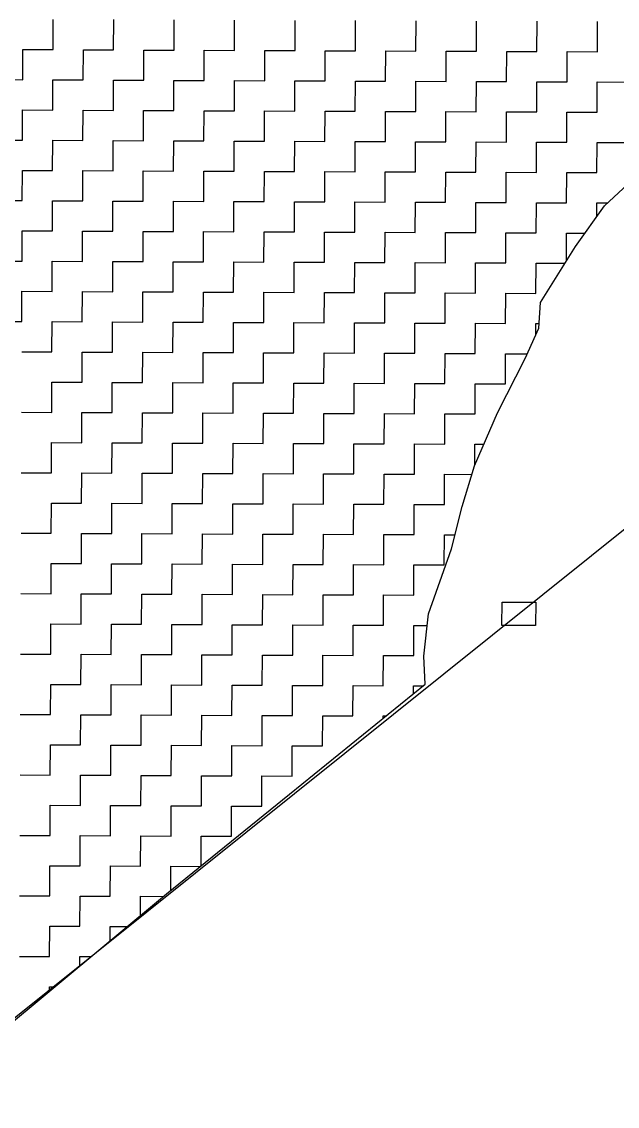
# Model space of a CAD drawing. Header units: metres. Extents: x 274536 to 279488, y 2074615 to 2078106.
# Drawn here: x 278441.2 to 278541.7, y 2075809.5 to 2075992.5 of the extents above; entities that cross this region are included whole.
import ezdxf

# ---------------------------------------------------------------- set-up
doc = ezdxf.new("R2010")
doc.units = ezdxf.units.M
doc.layers.add('POLY_HATCH', color=12, linetype='Continuous')
doc.layers.add('V_BOUND_LINE', color=7, linetype='Continuous')

msp = doc.modelspace()

# ---------------------------------------------------------------- linework, layer by layer
msp.add_lwpolyline([(278522.22, 2075894.55), (278527.9, 2075894.52), (278527.88, 2075890.59), (278522.2, 2075890.62)], close=True)
at = {"layer": 'POLY_HATCH', "linetype": 'Continuous'}
for p, q in [((278446.5, 2075987.77), (278446.52, 2075992.87)), ((278456.7, 2075987.73), (278456.72, 2075992.83)), ((278466.9, 2075987.69), (278466.92, 2075992.79)), ((278477.11, 2075987.65), (278477.12, 2075992.75)), ((278487.31, 2075987.61), (278487.33, 2075992.71)), ((278497.51, 2075987.57), (278497.53, 2075992.68)), ((278507.71, 2075987.54), (278507.73, 2075992.64)), ((278517.91, 2075987.5), (278517.93, 2075992.6)), ((278528.11, 2075987.46), (278528.13, 2075992.56)), ((278538.31, 2075987.42), (278538.33, 2075992.52)), ((278441.38, 2075982.69), (278441.4, 2075987.79)), ((278441.4, 2075987.79), (278446.5, 2075987.77)), ((278451.58, 2075982.65), (278451.6, 2075987.75)), ((278451.6, 2075987.75), (278456.7, 2075987.73)), ((278461.78, 2075982.61), (278461.8, 2075987.71)), ((278461.8, 2075987.71), (278466.9, 2075987.69)), ((278471.98, 2075982.57), (278472, 2075987.67)), ((278472, 2075987.67), (278477.11, 2075987.65)), ((278482.19, 2075982.53), (278482.21, 2075987.63)), ((278482.21, 2075987.63), (278487.31, 2075987.61)), ((278492.39, 2075982.49), (278492.41, 2075987.59)), ((278492.41, 2075987.59), (278497.51, 2075987.57)), ((278502.59, 2075982.45), (278502.61, 2075987.56)), ((278502.61, 2075987.56), (278507.71, 2075987.54)), ((278512.79, 2075982.42), (278512.81, 2075987.52)), ((278512.81, 2075987.52), (278517.91, 2075987.5)), ((278522.99, 2075982.38), (278523.01, 2075987.48)), ((278523.01, 2075987.48), (278528.11, 2075987.46)), ((278533.19, 2075982.34), (278533.21, 2075987.44)), ((278533.21, 2075987.44), (278538.31, 2075987.42)), ((278436.28, 2075982.71), (278441.38, 2075982.69)), ((278446.46, 2075977.57), (278446.48, 2075982.67)), ((278446.48, 2075982.67), (278451.58, 2075982.65)), ((278456.66, 2075977.53), (278456.68, 2075982.63)), ((278456.68, 2075982.63), (278461.78, 2075982.61)), ((278466.86, 2075977.49), (278466.88, 2075982.59)), ((278466.88, 2075982.59), (278471.98, 2075982.57)), ((278477.07, 2075977.45), (278477.09, 2075982.55)), ((278477.09, 2075982.55), (278482.19, 2075982.53)), ((278487.27, 2075977.41), (278487.29, 2075982.51)), ((278487.29, 2075982.51), (278492.39, 2075982.49)), ((278497.47, 2075977.37), (278497.49, 2075982.47)), ((278497.49, 2075982.47), (278502.59, 2075982.45)), ((278507.67, 2075977.33), (278507.69, 2075982.44)), ((278507.69, 2075982.44), (278512.79, 2075982.42)), ((278517.87, 2075977.3), (278517.89, 2075982.4)), ((278517.89, 2075982.4), (278522.99, 2075982.38)), ((278528.07, 2075977.26), (278528.09, 2075982.36)), ((278528.09, 2075982.36), (278533.19, 2075982.34)), ((278538.27, 2075977.22), (278538.29, 2075982.32)), ((278538.29, 2075982.32), (278543.39, 2075982.3)), ((278441.34, 2075972.49), (278441.36, 2075977.59)), ((278441.36, 2075977.59), (278446.46, 2075977.57)), ((278451.54, 2075972.45), (278451.56, 2075977.55)), ((278451.56, 2075977.55), (278456.66, 2075977.53)), ((278461.74, 2075972.41), (278461.76, 2075977.51)), ((278461.76, 2075977.51), (278466.86, 2075977.49)), ((278471.95, 2075972.37), (278471.97, 2075977.47)), ((278471.97, 2075977.47), (278477.07, 2075977.45)), ((278482.15, 2075972.33), (278482.17, 2075977.43)), ((278482.17, 2075977.43), (278487.27, 2075977.41)), ((278492.35, 2075972.29), (278492.37, 2075977.39)), ((278492.37, 2075977.39), (278497.47, 2075977.37)), ((278502.55, 2075972.25), (278502.57, 2075977.35)), ((278502.57, 2075977.35), (278507.67, 2075977.33)), ((278512.75, 2075972.21), (278512.77, 2075977.31)), ((278512.77, 2075977.31), (278517.87, 2075977.3)), ((278522.95, 2075972.17), (278522.97, 2075977.28)), ((278522.97, 2075977.28), (278528.07, 2075977.26)), ((278533.15, 2075972.14), (278533.17, 2075977.24)), ((278533.17, 2075977.24), (278538.27, 2075977.22)), ((278436.24, 2075972.51), (278441.34, 2075972.49)), ((278446.42, 2075967.37), (278446.44, 2075972.47)), ((278446.44, 2075972.47), (278451.54, 2075972.45)), ((278456.62, 2075967.33), (278456.64, 2075972.43)), ((278456.64, 2075972.43), (278461.74, 2075972.41)), ((278466.83, 2075967.29), (278466.84, 2075972.39)), ((278466.84, 2075972.39), (278471.95, 2075972.37)), ((278477.03, 2075967.25), (278477.05, 2075972.35)), ((278477.05, 2075972.35), (278482.15, 2075972.33)), ((278487.23, 2075967.21), (278487.25, 2075972.31)), ((278487.25, 2075972.31), (278492.35, 2075972.29)), ((278497.43, 2075967.17), (278497.45, 2075972.27)), ((278497.45, 2075972.27), (278502.55, 2075972.25)), ((278507.63, 2075967.13), (278507.65, 2075972.23)), ((278507.65, 2075972.23), (278512.75, 2075972.21)), ((278517.83, 2075967.09), (278517.85, 2075972.19)), ((278517.85, 2075972.19), (278522.95, 2075972.17)), ((278528.03, 2075967.05), (278528.05, 2075972.16)), ((278528.05, 2075972.16), (278533.15, 2075972.14)), ((278538.23, 2075967.02), (278538.25, 2075972.12)), ((278538.25, 2075972.12), (278543.35, 2075972.1)), ((278441.3, 2075962.29), (278441.32, 2075967.39)), ((278441.32, 2075967.39), (278446.42, 2075967.37)), ((278451.5, 2075962.25), (278451.52, 2075967.35)), ((278451.52, 2075967.35), (278456.62, 2075967.33)), ((278461.71, 2075962.21), (278461.72, 2075967.31)), ((278461.72, 2075967.31), (278466.83, 2075967.29)), ((278471.91, 2075962.17), (278471.93, 2075967.27)), ((278471.93, 2075967.27), (278477.03, 2075967.25)), ((278482.11, 2075962.13), (278482.13, 2075967.23)), ((278482.13, 2075967.23), (278487.23, 2075967.21)), ((278492.31, 2075962.09), (278492.33, 2075967.19)), ((278492.33, 2075967.19), (278497.43, 2075967.17)), ((278502.51, 2075962.05), (278502.53, 2075967.15)), ((278502.53, 2075967.15), (278507.63, 2075967.13)), ((278512.71, 2075962.01), (278512.73, 2075967.11)), ((278512.73, 2075967.11), (278517.83, 2075967.09)), ((278522.91, 2075961.97), (278522.93, 2075967.07)), ((278522.93, 2075967.07), (278528.03, 2075967.05)), ((278533.11, 2075961.93), (278533.13, 2075967.04)), ((278533.13, 2075967.04), (278538.23, 2075967.02)), ((278436.2, 2075962.31), (278441.3, 2075962.29)), ((278446.38, 2075957.17), (278446.4, 2075962.27)), ((278446.4, 2075962.27), (278451.5, 2075962.25)), ((278456.58, 2075957.13), (278456.6, 2075962.23)), ((278456.6, 2075962.23), (278461.71, 2075962.21)), ((278466.79, 2075957.09), (278466.81, 2075962.19)), ((278466.81, 2075962.19), (278471.91, 2075962.17)), ((278476.99, 2075957.05), (278477.01, 2075962.15)), ((278477.01, 2075962.15), (278482.11, 2075962.13)), ((278487.19, 2075957.01), (278487.21, 2075962.11)), ((278487.21, 2075962.11), (278492.31, 2075962.09)), ((278497.39, 2075956.97), (278497.41, 2075962.07)), ((278497.41, 2075962.07), (278502.51, 2075962.05)), ((278507.59, 2075956.93), (278507.61, 2075962.03)), ((278507.61, 2075962.03), (278512.71, 2075962.01)), ((278517.79, 2075956.89), (278517.81, 2075961.99)), ((278517.81, 2075961.99), (278522.91, 2075961.97)), ((278527.99, 2075956.85), (278528.01, 2075961.95)), ((278528.01, 2075961.95), (278533.11, 2075961.93)), ((278538.2, 2075959.62), (278538.21, 2075961.91)), ((278538.21, 2075961.91), (278540, 2075961.91)), ((278441.26, 2075952.09), (278441.28, 2075957.19)), ((278441.28, 2075957.19), (278446.38, 2075957.17)), ((278451.46, 2075952.05), (278451.48, 2075957.15)), ((278451.48, 2075957.15), (278456.58, 2075957.13)), ((278461.67, 2075952.01), (278461.69, 2075957.11)), ((278461.69, 2075957.11), (278466.79, 2075957.09)), ((278471.87, 2075951.97), (278471.89, 2075957.07)), ((278471.89, 2075957.07), (278476.99, 2075957.05)), ((278482.07, 2075951.93), (278482.09, 2075957.03)), ((278482.09, 2075957.03), (278487.19, 2075957.01)), ((278492.27, 2075951.89), (278492.29, 2075956.99)), ((278492.29, 2075956.99), (278497.39, 2075956.97)), ((278502.47, 2075951.85), (278502.49, 2075956.95)), ((278502.49, 2075956.95), (278507.59, 2075956.93)), ((278512.67, 2075951.81), (278512.69, 2075956.91)), ((278512.69, 2075956.91), (278517.79, 2075956.89)), ((278522.87, 2075951.77), (278522.89, 2075956.87)), ((278522.89, 2075956.87), (278527.99, 2075956.85)), ((278533.08, 2075952.11), (278533.09, 2075956.83)), ((278533.09, 2075956.83), (278536.22, 2075956.82)), ((278436.16, 2075952.11), (278441.26, 2075952.09)), ((278446.34, 2075946.97), (278446.36, 2075952.07)), ((278446.36, 2075952.07), (278451.46, 2075952.05)), ((278456.55, 2075946.93), (278456.57, 2075952.03)), ((278456.57, 2075952.03), (278461.67, 2075952.01)), ((278466.75, 2075946.89), (278466.77, 2075951.99)), ((278466.77, 2075951.99), (278471.87, 2075951.97)), ((278476.95, 2075946.85), (278476.97, 2075951.95)), ((278476.97, 2075951.95), (278482.07, 2075951.93)), ((278487.15, 2075946.81), (278487.17, 2075951.91)), ((278487.17, 2075951.91), (278492.27, 2075951.89)), ((278497.35, 2075946.77), (278497.37, 2075951.87)), ((278497.37, 2075951.87), (278502.47, 2075951.85)), ((278507.55, 2075946.73), (278507.57, 2075951.83)), ((278507.57, 2075951.83), (278512.67, 2075951.81)), ((278517.75, 2075946.69), (278517.77, 2075951.79)), ((278517.77, 2075951.79), (278522.87, 2075951.77)), ((278527.95, 2075946.65), (278527.97, 2075951.75)), ((278527.97, 2075951.75), (278532.84, 2075951.73)), ((278441.22, 2075941.89), (278441.24, 2075946.99)), ((278441.24, 2075946.99), (278446.34, 2075946.97)), ((278451.43, 2075941.85), (278451.44, 2075946.95)), ((278451.44, 2075946.95), (278456.55, 2075946.93)), ((278461.63, 2075941.81), (278461.65, 2075946.91)), ((278461.65, 2075946.91), (278466.75, 2075946.89)), ((278471.83, 2075941.77), (278471.85, 2075946.87)), ((278471.85, 2075946.87), (278476.95, 2075946.85)), ((278482.03, 2075941.73), (278482.05, 2075946.83)), ((278482.05, 2075946.83), (278487.15, 2075946.81)), ((278492.23, 2075941.69), (278492.25, 2075946.79)), ((278492.25, 2075946.79), (278497.35, 2075946.77)), ((278502.43, 2075941.65), (278502.45, 2075946.75)), ((278502.45, 2075946.75), (278507.55, 2075946.73)), ((278512.63, 2075941.61), (278512.65, 2075946.71)), ((278512.65, 2075946.71), (278517.75, 2075946.69)), ((278522.83, 2075941.57), (278522.85, 2075946.67)), ((278522.85, 2075946.67), (278527.95, 2075946.65)), ((278436.12, 2075941.91), (278441.22, 2075941.89)), ((278446.3, 2075936.77), (278446.32, 2075941.87)), ((278446.32, 2075941.87), (278451.43, 2075941.85)), ((278456.51, 2075936.73), (278456.53, 2075941.83)), ((278456.53, 2075941.83), (278461.63, 2075941.81)), ((278466.71, 2075936.69), (278466.73, 2075941.79)), ((278466.73, 2075941.79), (278471.83, 2075941.77)), ((278476.91, 2075936.65), (278476.93, 2075941.75)), ((278476.93, 2075941.75), (278482.03, 2075941.73)), ((278487.11, 2075936.61), (278487.13, 2075941.71)), ((278487.13, 2075941.71), (278492.23, 2075941.69)), ((278497.31, 2075936.57), (278497.33, 2075941.67)), ((278497.33, 2075941.67), (278502.43, 2075941.65)), ((278507.51, 2075936.53), (278507.53, 2075941.63)), ((278507.53, 2075941.63), (278512.63, 2075941.61)), ((278517.71, 2075936.49), (278517.73, 2075941.59)), ((278517.73, 2075941.59), (278522.83, 2075941.57)), ((278527.93, 2075941.55), (278528.46, 2075941.55)), ((278527.93, 2075939.7), (278527.93, 2075941.55)), ((278441.2, 2075936.79), (278446.3, 2075936.77)), ((278451.39, 2075931.65), (278451.41, 2075936.75)), ((278451.41, 2075936.75), (278456.51, 2075936.73)), ((278461.59, 2075931.61), (278461.61, 2075936.71)), ((278461.61, 2075936.71), (278466.71, 2075936.69)), ((278471.79, 2075931.57), (278471.81, 2075936.67)), ((278471.81, 2075936.67), (278476.91, 2075936.65)), ((278481.99, 2075931.53), (278482.01, 2075936.63)), ((278482.01, 2075936.63), (278487.11, 2075936.61)), ((278492.19, 2075931.49), (278492.21, 2075936.59)), ((278492.21, 2075936.59), (278497.31, 2075936.57)), ((278502.39, 2075931.45), (278502.41, 2075936.55)), ((278502.41, 2075936.55), (278507.51, 2075936.53)), ((278512.59, 2075931.41), (278512.61, 2075936.51)), ((278512.61, 2075936.51), (278517.71, 2075936.49)), ((278522.79, 2075931.37), (278522.81, 2075936.47)), ((278522.81, 2075936.47), (278526.45, 2075936.46)), ((278446.27, 2075926.56), (278446.29, 2075931.67)), ((278446.29, 2075931.67), (278451.39, 2075931.65)), ((278456.47, 2075926.53), (278456.49, 2075931.63)), ((278456.49, 2075931.63), (278461.59, 2075931.61)), ((278466.67, 2075926.49), (278466.69, 2075931.59)), ((278466.69, 2075931.59), (278471.79, 2075931.57)), ((278476.87, 2075926.45), (278476.89, 2075931.55)), ((278476.89, 2075931.55), (278481.99, 2075931.53)), ((278487.07, 2075926.41), (278487.09, 2075931.51)), ((278487.09, 2075931.51), (278492.19, 2075931.49)), ((278497.27, 2075926.37), (278497.29, 2075931.47)), ((278497.29, 2075931.47), (278502.39, 2075931.45)), ((278507.47, 2075926.33), (278507.49, 2075931.43)), ((278507.49, 2075931.43), (278512.59, 2075931.41)), ((278517.67, 2075926.29), (278517.69, 2075931.39)), ((278517.69, 2075931.39), (278522.79, 2075931.37)), ((278441.17, 2075926.58), (278446.27, 2075926.56)), ((278451.35, 2075921.44), (278451.37, 2075926.55)), ((278451.37, 2075926.55), (278456.47, 2075926.53)), ((278461.55, 2075921.41), (278461.57, 2075926.51)), ((278461.57, 2075926.51), (278466.67, 2075926.49)), ((278471.75, 2075921.37), (278471.77, 2075926.47)), ((278471.77, 2075926.47), (278476.87, 2075926.45)), ((278481.95, 2075921.33), (278481.97, 2075926.43)), ((278481.97, 2075926.43), (278487.07, 2075926.41)), ((278492.15, 2075921.29), (278492.17, 2075926.39)), ((278492.17, 2075926.39), (278497.27, 2075926.37)), ((278502.35, 2075921.25), (278502.37, 2075926.35)), ((278502.37, 2075926.35), (278507.47, 2075926.33)), ((278512.55, 2075921.21), (278512.57, 2075926.31)), ((278512.57, 2075926.31), (278517.67, 2075926.29)), ((278446.23, 2075916.36), (278446.25, 2075921.46)), ((278446.25, 2075921.46), (278451.35, 2075921.44)), ((278456.43, 2075916.32), (278456.45, 2075921.42)), ((278456.45, 2075921.42), (278461.55, 2075921.41)), ((278466.63, 2075916.28), (278466.65, 2075921.39)), ((278466.65, 2075921.39), (278471.75, 2075921.37)), ((278476.83, 2075916.25), (278476.85, 2075921.35)), ((278476.85, 2075921.35), (278481.95, 2075921.33)), ((278487.03, 2075916.21), (278487.05, 2075921.31)), ((278487.05, 2075921.31), (278492.15, 2075921.29)), ((278497.23, 2075916.17), (278497.25, 2075921.27)), ((278497.25, 2075921.27), (278502.35, 2075921.25)), ((278507.43, 2075916.13), (278507.45, 2075921.23)), ((278507.45, 2075921.23), (278512.55, 2075921.21)), ((278517.64, 2075917.69), (278517.65, 2075921.19)), ((278517.65, 2075921.19), (278519.16, 2075921.18)), ((278441.13, 2075916.38), (278446.23, 2075916.36)), ((278451.31, 2075911.24), (278451.33, 2075916.34)), ((278451.33, 2075916.34), (278456.43, 2075916.32)), ((278461.51, 2075911.2), (278461.53, 2075916.3)), ((278461.53, 2075916.3), (278466.63, 2075916.28)), ((278471.71, 2075911.16), (278471.73, 2075916.27)), ((278471.73, 2075916.27), (278476.83, 2075916.25)), ((278481.91, 2075911.13), (278481.93, 2075916.23)), ((278481.93, 2075916.23), (278487.03, 2075916.21)), ((278492.11, 2075911.09), (278492.13, 2075916.19)), ((278492.13, 2075916.19), (278497.23, 2075916.17)), ((278502.31, 2075911.05), (278502.33, 2075916.15)), ((278502.33, 2075916.15), (278507.43, 2075916.13)), ((278512.51, 2075911.01), (278512.53, 2075916.11)), ((278512.53, 2075916.11), (278517.14, 2075916.09)), ((278446.19, 2075906.16), (278446.21, 2075911.26)), ((278446.21, 2075911.26), (278451.31, 2075911.24)), ((278456.39, 2075906.12), (278456.41, 2075911.22)), ((278456.41, 2075911.22), (278461.51, 2075911.2)), ((278466.59, 2075906.08), (278466.61, 2075911.18)), ((278466.61, 2075911.18), (278471.71, 2075911.16)), ((278476.79, 2075906.04), (278476.81, 2075911.15)), ((278476.81, 2075911.15), (278481.91, 2075911.13)), ((278486.99, 2075906.01), (278487.01, 2075911.11)), ((278487.01, 2075911.11), (278492.11, 2075911.09)), ((278497.19, 2075905.97), (278497.21, 2075911.07)), ((278497.21, 2075911.07), (278502.31, 2075911.05)), ((278507.39, 2075905.93), (278507.41, 2075911.03)), ((278507.41, 2075911.03), (278512.51, 2075911.01)), ((278441.09, 2075906.18), (278446.19, 2075906.16)), ((278451.27, 2075901.04), (278451.29, 2075906.14)), ((278451.29, 2075906.14), (278456.39, 2075906.12)), ((278461.47, 2075901), (278461.49, 2075906.1)), ((278461.49, 2075906.1), (278466.59, 2075906.08)), ((278471.67, 2075900.96), (278471.69, 2075906.06)), ((278471.69, 2075906.06), (278476.79, 2075906.04)), ((278481.87, 2075900.92), (278481.89, 2075906.02)), ((278481.89, 2075906.02), (278486.99, 2075906.01)), ((278492.07, 2075900.88), (278492.09, 2075905.99)), ((278492.09, 2075905.99), (278497.19, 2075905.97)), ((278502.27, 2075900.85), (278502.29, 2075905.95)), ((278502.29, 2075905.95), (278507.39, 2075905.93)), ((278512.47, 2075900.81), (278512.49, 2075905.91)), ((278512.49, 2075905.91), (278514.3, 2075905.9)), ((278446.15, 2075895.96), (278446.17, 2075901.06)), ((278446.17, 2075901.06), (278451.27, 2075901.04)), ((278456.35, 2075895.92), (278456.37, 2075901.02)), ((278456.37, 2075901.02), (278461.47, 2075901)), ((278466.55, 2075895.88), (278466.57, 2075900.98)), ((278466.57, 2075900.98), (278471.67, 2075900.96)), ((278476.75, 2075895.84), (278476.77, 2075900.94)), ((278476.77, 2075900.94), (278481.87, 2075900.92)), ((278486.95, 2075895.8), (278486.97, 2075900.9)), ((278486.97, 2075900.9), (278492.07, 2075900.88)), ((278497.15, 2075895.76), (278497.17, 2075900.87)), ((278497.17, 2075900.87), (278502.27, 2075900.85)), ((278507.35, 2075895.73), (278507.37, 2075900.83)), ((278507.37, 2075900.83), (278512.47, 2075900.81)), ((278441.05, 2075895.98), (278446.15, 2075895.96)), ((278451.23, 2075890.84), (278451.25, 2075895.94)), ((278451.25, 2075895.94), (278456.35, 2075895.92)), ((278461.43, 2075890.8), (278461.45, 2075895.9)), ((278461.45, 2075895.9), (278466.55, 2075895.88)), ((278471.63, 2075890.76), (278471.65, 2075895.86)), ((278471.65, 2075895.86), (278476.75, 2075895.84)), ((278481.83, 2075890.72), (278481.85, 2075895.82)), ((278481.85, 2075895.82), (278486.95, 2075895.8)), ((278492.03, 2075890.68), (278492.05, 2075895.78)), ((278492.05, 2075895.78), (278497.15, 2075895.76)), ((278502.23, 2075890.64), (278502.25, 2075895.75)), ((278502.25, 2075895.75), (278507.35, 2075895.73)), ((278446.11, 2075885.76), (278446.13, 2075890.86)), ((278446.13, 2075890.86), (278451.23, 2075890.84)), ((278456.31, 2075885.72), (278456.33, 2075890.82)), ((278456.33, 2075890.82), (278461.43, 2075890.8)), ((278466.51, 2075885.68), (278466.53, 2075890.78)), ((278466.53, 2075890.78), (278471.63, 2075890.76)), ((278476.71, 2075885.64), (278476.73, 2075890.74)), ((278476.73, 2075890.74), (278481.83, 2075890.72)), ((278486.91, 2075885.6), (278486.93, 2075890.7)), ((278486.93, 2075890.7), (278492.03, 2075890.68)), ((278497.11, 2075885.56), (278497.13, 2075890.66)), ((278497.13, 2075890.66), (278502.23, 2075890.64)), ((278507.32, 2075885.52), (278507.33, 2075890.62)), ((278507.33, 2075890.62), (278509.61, 2075890.62)), ((278441.01, 2075885.78), (278446.11, 2075885.76)), ((278451.19, 2075880.64), (278451.21, 2075885.74)), ((278451.21, 2075885.74), (278456.31, 2075885.72)), ((278461.39, 2075880.6), (278461.41, 2075885.7)), ((278461.41, 2075885.7), (278466.51, 2075885.68)), ((278471.59, 2075880.56), (278471.61, 2075885.66)), ((278471.61, 2075885.66), (278476.71, 2075885.64)), ((278481.79, 2075880.52), (278481.81, 2075885.62)), ((278481.81, 2075885.62), (278486.91, 2075885.6)), ((278491.99, 2075880.48), (278492.01, 2075885.58)), ((278492.01, 2075885.58), (278497.11, 2075885.56)), ((278502.19, 2075880.44), (278502.21, 2075885.54)), ((278502.21, 2075885.54), (278507.32, 2075885.52)), ((278446.07, 2075875.56), (278446.09, 2075880.66)), ((278446.09, 2075880.66), (278451.19, 2075880.64)), ((278456.27, 2075875.52), (278456.29, 2075880.62)), ((278456.29, 2075880.62), (278461.39, 2075880.6)), ((278466.47, 2075875.48), (278466.49, 2075880.58)), ((278466.49, 2075880.58), (278471.59, 2075880.56)), ((278476.67, 2075875.44), (278476.69, 2075880.54)), ((278476.69, 2075880.54), (278481.79, 2075880.52)), ((278486.87, 2075875.4), (278486.89, 2075880.5)), ((278486.89, 2075880.5), (278491.99, 2075880.48)), ((278497.07, 2075875.36), (278497.09, 2075880.46)), ((278497.09, 2075880.46), (278502.19, 2075880.44)), ((278507.29, 2075879.11), (278507.3, 2075880.42)), ((278507.3, 2075880.42), (278508.9, 2075880.42)), ((278440.97, 2075875.58), (278446.07, 2075875.56)), ((278451.15, 2075870.44), (278451.17, 2075875.54)), ((278451.17, 2075875.54), (278456.27, 2075875.52)), ((278461.35, 2075870.4), (278461.37, 2075875.5)), ((278461.37, 2075875.5), (278466.47, 2075875.48)), ((278471.55, 2075870.36), (278471.57, 2075875.46)), ((278471.57, 2075875.46), (278476.67, 2075875.44)), ((278481.75, 2075870.32), (278481.77, 2075875.42)), ((278481.77, 2075875.42), (278486.87, 2075875.4)), ((278491.95, 2075870.28), (278491.97, 2075875.38)), ((278491.97, 2075875.38), (278497.07, 2075875.36)), ((278502.17, 2075874.95), (278502.18, 2075875.34)), ((278502.18, 2075875.34), (278502.66, 2075875.34)), ((278446.03, 2075865.36), (278446.05, 2075870.46)), ((278446.05, 2075870.46), (278451.15, 2075870.44)), ((278456.23, 2075865.32), (278456.25, 2075870.42)), ((278456.25, 2075870.42), (278461.35, 2075870.4)), ((278466.43, 2075865.28), (278466.45, 2075870.38)), ((278466.45, 2075870.38), (278471.55, 2075870.36)), ((278476.63, 2075865.24), (278476.65, 2075870.34)), ((278476.65, 2075870.34), (278481.75, 2075870.32)), ((278486.83, 2075865.2), (278486.85, 2075870.3)), ((278486.85, 2075870.3), (278491.95, 2075870.28)), ((278440.93, 2075865.38), (278446.03, 2075865.36)), ((278451.11, 2075860.24), (278451.13, 2075865.34)), ((278451.13, 2075865.34), (278456.23, 2075865.32)), ((278461.31, 2075860.2), (278461.33, 2075865.3)), ((278461.33, 2075865.3), (278466.43, 2075865.28)), ((278471.51, 2075860.16), (278471.53, 2075865.26)), ((278471.53, 2075865.26), (278476.63, 2075865.24)), ((278481.71, 2075860.12), (278481.73, 2075865.22)), ((278481.73, 2075865.22), (278486.83, 2075865.2)), ((278445.99, 2075855.16), (278446.01, 2075860.26)), ((278446.01, 2075860.26), (278451.11, 2075860.24)), ((278456.19, 2075855.12), (278456.21, 2075860.22)), ((278456.21, 2075860.22), (278461.31, 2075860.2)), ((278466.39, 2075855.08), (278466.41, 2075860.18)), ((278466.41, 2075860.18), (278471.51, 2075860.16)), ((278476.59, 2075855.04), (278476.61, 2075860.14)), ((278476.61, 2075860.14), (278481.71, 2075860.12)), ((278440.89, 2075855.18), (278445.99, 2075855.16)), ((278451.07, 2075850.04), (278451.09, 2075855.14)), ((278451.09, 2075855.14), (278456.19, 2075855.12)), ((278461.27, 2075850), (278461.29, 2075855.1)), ((278461.29, 2075855.1), (278466.39, 2075855.08)), ((278471.47, 2075850.06), (278471.49, 2075855.06)), ((278471.49, 2075855.06), (278476.59, 2075855.04)), ((278445.95, 2075844.96), (278445.97, 2075850.06)), ((278445.97, 2075850.06), (278451.07, 2075850.04)), ((278456.15, 2075844.92), (278456.17, 2075850.02)), ((278456.17, 2075850.02), (278461.27, 2075850)), ((278466.36, 2075845.92), (278466.37, 2075849.98)), ((278466.37, 2075849.98), (278471.35, 2075849.96)), ((278440.85, 2075844.98), (278445.95, 2075844.96)), ((278451.03, 2075839.84), (278451.05, 2075844.94)), ((278451.05, 2075844.94), (278456.15, 2075844.92)), ((278461.24, 2075841.68), (278461.25, 2075844.9)), ((278461.25, 2075844.9), (278465.09, 2075844.88)), ((278445.91, 2075834.75), (278445.93, 2075839.86)), ((278445.93, 2075839.86), (278451.03, 2075839.84)), ((278456.12, 2075837.42), (278456.13, 2075839.82)), ((278456.13, 2075839.82), (278458.98, 2075839.8)), ((278440.81, 2075834.77), (278445.91, 2075834.75)), ((278451.01, 2075834.73), (278452.88, 2075834.73)), ((278451.01, 2075833.16), (278451.01, 2075834.73)), ((278445.89, 2075829.65), (278446.78, 2075829.65)), ((278445.89, 2075828.91), (278445.89, 2075829.65))]:
    msp.add_line(p, q, dxfattribs=at)
at = {"layer": 'POLY_HATCH'}
for p, q in [((278539.49, 2075961.43), (278547.7, 2075969.07)), ((278534.61, 2075954.55), (278539.49, 2075961.43)), ((278528.69, 2075945.12), (278534.61, 2075954.55)), ((278528.42, 2075940.78), (278528.69, 2075945.12)), ((278526.1, 2075935.68), (278528.42, 2075940.78)), ((278521.46, 2075926.5), (278526.1, 2075935.68)), ((278517.59, 2075917.57), (278521.46, 2075926.5)), ((278515.52, 2075910.68), (278517.59, 2075917.57)), ((278513.7, 2075903.53), (278515.52, 2075910.68)), ((278509.82, 2075892.55), (278513.7, 2075903.53)), ((278509.03, 2075885.4), (278509.82, 2075892.55)), ((278509.23, 2075880.68), (278509.03, 2075885.4)), ((278486.4, 2075862.12), (278509.23, 2075880.68)), ((278465.63, 2075845.33), (278486.4, 2075862.12)), ((278422.53, 2075809.47), (278465.63, 2075845.33))]:
    msp.add_line(p, q, dxfattribs=at)
at = {"layer": 'V_BOUND_LINE'}
msp.add_line((278549.31, 2075912.01), (278422.16, 2075810.08), dxfattribs=at)

doc.saveas('drawing.dxf')
